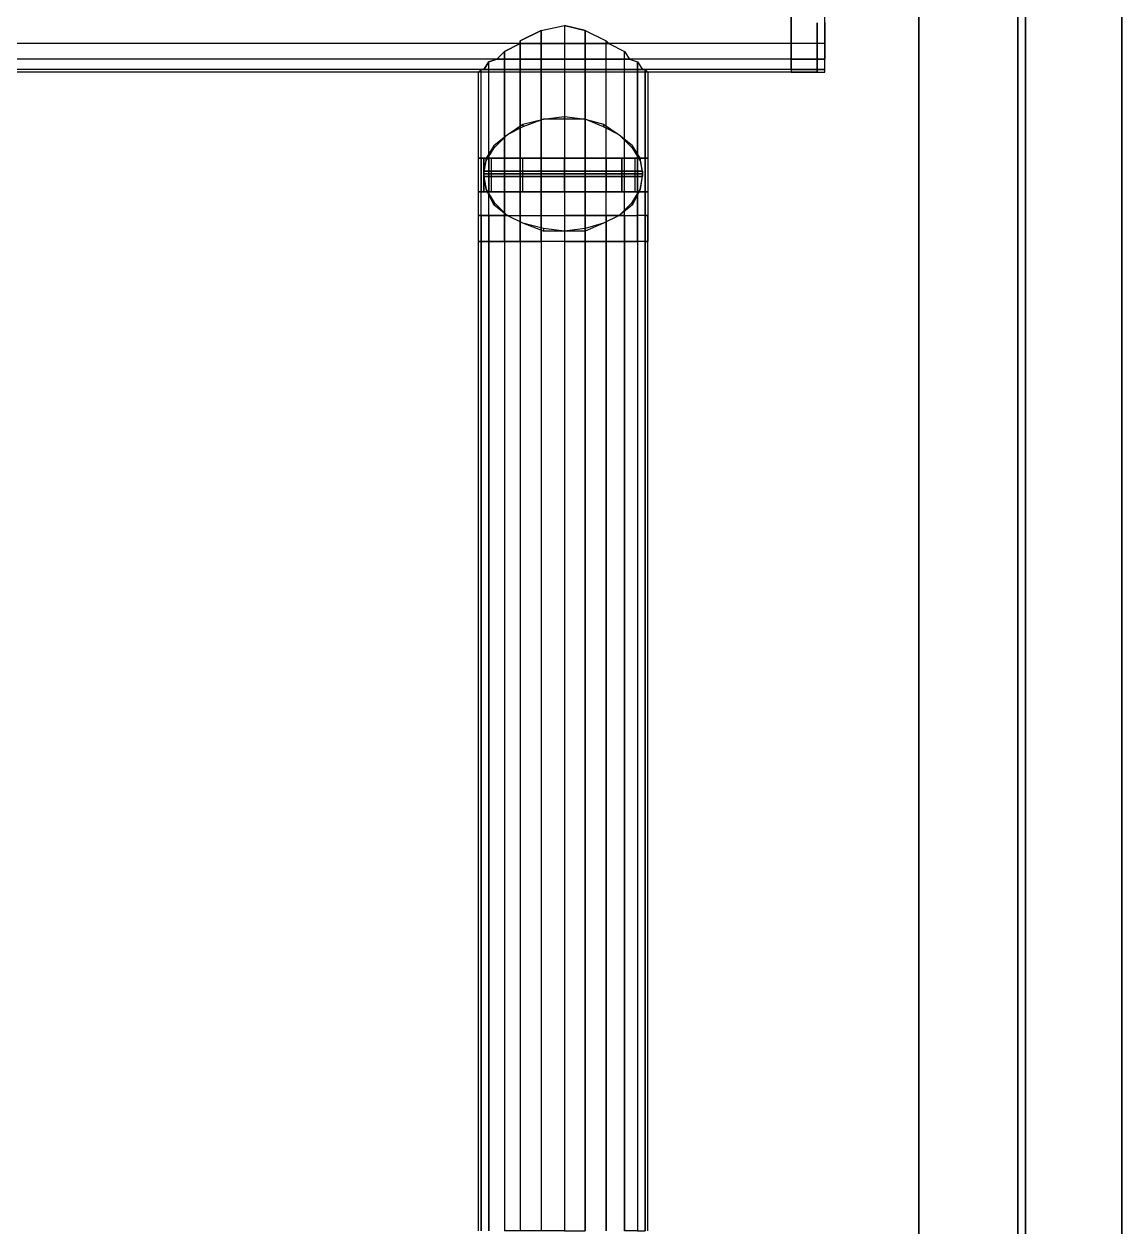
# Model space of a CAD drawing. Header units: metres. Extents: x 114 to 218, y 8 to 180.
# Drawn here: x 171.9 to 178.39, y 126.26 to 133.36 of the extents above; entities that cross this region are included whole.
import ezdxf

# ---------------------------------------------------------------- set-up
doc = ezdxf.new("R2010")
doc.units = ezdxf.units.M
doc.header["$MEASUREMENT"] = 0
for name, color, linetype in [('M-SA2S-Damp', 7, 'Continuous'), ('M-SA2S-Round', 7, 'Continuous'), ('S-3D-BEAM', 7, 'Continuous')]:
    doc.layers.add(name, color=color, linetype=linetype)

msp = doc.modelspace()

# ---------------------------------------------------------------- linework, layer by layer
at = {"layer": 'M-SA2S-Damp', "color": 1, "true_color": 0xff0000}
for points in [[(174.68, 132.6469), (174.7569, 132.7084), (174.8492, 132.7699), (174.9722, 132.8007), (175.0953, 132.816), (175.2183, 132.8007), (175.326, 132.7699), (175.4183, 132.7084), (175.4952, 132.6469)], [(175.4952, 132.6315), (175.4183, 132.7084), (175.326, 132.7545), (175.2183, 132.8007), (175.0953, 132.8007), (174.9722, 132.8007), (174.8492, 132.7545), (174.7569, 132.7084), (174.68, 132.6315)], [(174.8492, 132.7699), (174.8492, 132.7545)], [(174.8492, 132.7699), (174.8492, 132.7699)], [(174.8492, 132.7545), (174.8492, 132.7545)], [(174.9722, 132.8007), (174.9722, 132.8007)], [(174.9722, 132.8007), (174.9722, 132.8007)], [(175.0953, 132.8007), (175.0953, 132.816)], [(175.0953, 132.816), (175.0953, 132.816)], [(175.0953, 132.8007), (175.0953, 132.8007)], [(175.2183, 132.8007), (175.2183, 132.8007)], [(175.2183, 132.8007), (175.2183, 132.8007)], [(175.326, 132.7699), (175.326, 132.7545)], [(175.326, 132.7699), (175.326, 132.7699)], [(175.326, 132.7545), (175.326, 132.7545)], [(174.7569, 132.7084), (174.7569, 132.7084)], [(174.7569, 132.7084), (174.7569, 132.7084)], [(175.4183, 132.7084), (175.4183, 132.7084)], [(175.4183, 132.7084), (175.4183, 132.7084)], [(174.6338, 132.5546), (174.68, 132.6315), (174.68, 132.6469), (174.6338, 132.5699)], [(174.68, 132.6469), (174.68, 132.6469)], [(174.68, 132.6315), (174.68, 132.6315)], [(175.5413, 132.5699), (175.4952, 132.6469), (175.4952, 132.6315), (175.5413, 132.5546)], [(175.4952, 132.6469), (175.4952, 132.6469)], [(175.4952, 132.6315), (175.4952, 132.6315)], [(174.603, 132.5699), (174.5877, 132.5699), (174.603, 132.5699), (174.6492, 132.5699)], [(174.6184, 132.5699), (174.5877, 132.5699), (174.6184, 132.5699)], [(174.5877, 132.37), (174.5877, 132.5699)], [(174.5877, 132.37), (174.5877, 132.5699)], [(174.5877, 132.5699), (174.5877, 132.5699)], [(174.5877, 132.5699), (174.5877, 132.5699)], [(174.6492, 132.5699), (174.6492, 132.37), (174.603, 132.37), (174.603, 132.5699), (174.6492, 132.5699)], [(174.603, 132.5699), (174.603, 132.37)], [(174.603, 132.5699), (174.603, 132.5699)], [(174.603, 132.5699), (174.603, 132.5699)], [(174.6338, 132.5546), (174.6338, 132.5699), (174.6184, 132.493), (174.6184, 132.4776), (174.6338, 132.5546)], [(175.5567, 132.4776), (175.5567, 132.4776), (175.5567, 132.493), (175.5413, 132.5699), (175.5413, 132.5546), (175.5567, 132.4776), (174.6184, 132.4776), (175.5567, 132.4776), (175.5413, 132.3854), (175.5567, 132.4623), (174.6184, 132.4623), (174.6338, 132.3854), (174.6184, 132.4776)], [(174.6646, 132.37), (174.6184, 132.37), (174.6184, 132.5699), (174.6646, 132.5699)], [(174.6646, 132.37), (174.6646, 132.5699), (174.6184, 132.5699), (174.6184, 132.37), (174.6646, 132.37)], [(174.6184, 132.5699), (174.6184, 132.5699)], [(174.6184, 132.5699), (174.6184, 132.5699)], [(174.6338, 132.5699), (174.6338, 132.5699)], [(174.6338, 132.5546), (174.6338, 132.5546)], [(174.6492, 132.5699), (174.7415, 132.5699), (174.7415, 132.37), (174.6492, 132.37)], [(174.6492, 132.5699), (174.6492, 132.37), (174.7415, 132.37), (174.7415, 132.5699), (174.6492, 132.5699)], [(174.6492, 132.5699), (174.6492, 132.5699)], [(174.6492, 132.5699), (174.6492, 132.5699)], [(174.6646, 132.37), (174.6646, 132.5699), (174.7415, 132.5699), (174.7415, 132.37), (174.6646, 132.37)], [(174.6646, 132.37), (174.7415, 132.37), (174.7415, 132.5699), (174.6646, 132.5699)], [(174.6646, 132.5699), (174.6646, 132.5699)], [(174.6646, 132.5699), (174.6646, 132.5699)], [(175.449, 132.5699), (175.3414, 132.5699), (175.2183, 132.5699), (175.0953, 132.5699), (174.9568, 132.5699), (174.8338, 132.5699), (174.7415, 132.5699)], [(174.7415, 132.5699), (174.8338, 132.5699), (174.9568, 132.5699), (175.0953, 132.5699), (175.2183, 132.5699), (175.3414, 132.5699), (175.449, 132.5699)], [(174.9568, 132.5699), (174.8492, 132.5699), (174.7415, 132.5699)], [(174.7415, 132.5699), (174.8492, 132.5699), (174.9568, 132.5699), (175.0953, 132.5699), (175.2183, 132.5699), (175.3414, 132.5699), (175.4337, 132.5699)], [(174.7415, 132.5699), (174.7415, 132.5699)], [(174.7415, 132.5699), (174.7415, 132.5699)], [(174.7415, 132.5699), (174.7415, 132.5699)], [(174.7415, 132.5699), (174.7415, 132.5699)], [(174.8338, 132.5699), (174.8338, 132.37)], [(174.8338, 132.5699), (174.8338, 132.37)], [(174.8338, 132.5699), (174.8338, 132.5699)], [(174.8338, 132.5699), (174.8338, 132.5699)], [(174.8492, 132.37), (174.8492, 132.5699)], [(174.8492, 132.37), (174.8492, 132.5699)], [(174.8492, 132.5699), (174.8492, 132.5699)], [(174.8492, 132.5699), (174.8492, 132.5699)], [(175.4337, 132.5699), (175.3414, 132.5699), (175.2183, 132.5699), (175.0953, 132.5699), (174.9568, 132.5699)], [(174.9568, 132.37), (174.9568, 132.5699)], [(174.9568, 132.37), (174.9568, 132.5699)], [(174.9568, 132.5699), (174.9568, 132.37)], [(174.9568, 132.5699), (174.9568, 132.37)], [(174.9568, 132.5699), (174.9568, 132.5699)], [(174.9568, 132.5699), (174.9568, 132.5699)], [(174.9568, 132.5699), (174.9568, 132.5699)], [(174.9568, 132.5699), (174.9568, 132.5699)], [(175.0953, 132.5699), (175.0953, 132.37)], [(175.0953, 132.37), (175.0953, 132.5699)], [(175.0953, 132.5699), (175.0953, 132.37)], [(175.0953, 132.5699), (175.0953, 132.37)], [(175.0953, 132.5699), (175.0953, 132.5699)], [(175.0953, 132.5699), (175.0953, 132.5699)], [(175.0953, 132.5699), (175.0953, 132.5699)], [(175.0953, 132.5699), (175.0953, 132.5699)], [(175.2183, 132.5699), (175.2183, 132.37)], [(175.2183, 132.5699), (175.2183, 132.37)], [(175.2183, 132.5699), (175.2183, 132.37)], [(175.2183, 132.5699), (175.2183, 132.37)], [(175.2183, 132.5699), (175.2183, 132.5699)], [(175.2183, 132.5699), (175.2183, 132.5699)], [(175.2183, 132.5699), (175.2183, 132.5699)], [(175.2183, 132.5699), (175.2183, 132.5699)], [(175.3414, 132.5699), (175.3414, 132.37)], [(175.3414, 132.5699), (175.3414, 132.37)], [(175.3414, 132.5699), (175.3414, 132.37)], [(175.3414, 132.5699), (175.3414, 132.37)], [(175.3414, 132.5699), (175.3414, 132.5699)], [(175.3414, 132.5699), (175.3414, 132.5699)], [(175.3414, 132.5699), (175.3414, 132.5699)], [(175.3414, 132.5699), (175.3414, 132.5699)], [(175.4337, 132.37), (175.4337, 132.5699), (175.5106, 132.5699), (175.5106, 132.37), (175.4337, 132.37)], [(175.5106, 132.5699), (175.4337, 132.5699), (175.4337, 132.37), (175.5106, 132.37)], [(175.4337, 132.5699), (175.4337, 132.5699)], [(175.4337, 132.5699), (175.4337, 132.5699)], [(175.526, 132.5699), (175.526, 132.37), (175.449, 132.37), (175.449, 132.5699), (175.526, 132.5699)], [(175.449, 132.5699), (175.526, 132.5699), (175.5721, 132.5699), (175.5721, 132.37), (175.526, 132.37), (175.526, 132.5699), (175.5721, 132.5699), (175.5721, 132.37), (175.526, 132.37), (175.449, 132.37), (175.449, 132.5699)], [(175.449, 132.5699), (175.449, 132.5699)], [(175.449, 132.5699), (175.449, 132.5699)], [(175.5106, 132.5699), (175.5721, 132.5699), (175.5721, 132.37), (175.5106, 132.37)], [(175.5721, 132.37), (175.5721, 132.5699), (175.5106, 132.5699), (175.5106, 132.37), (175.5721, 132.37)], [(175.5106, 132.5699), (175.5106, 132.5699)], [(175.5106, 132.5699), (175.5106, 132.5699)], [(175.526, 132.5699), (175.526, 132.5699)], [(175.526, 132.5699), (175.526, 132.5699)], [(175.5413, 132.5699), (175.5413, 132.5699)], [(175.5413, 132.5546), (175.5413, 132.5546)], [(175.5875, 132.5699), (175.5721, 132.5699)], [(175.5721, 132.5699), (175.5875, 132.5699)], [(175.5721, 132.5699), (175.5875, 132.5699), (175.5721, 132.5699)], [(175.5721, 132.5699), (175.5721, 132.5699)], [(175.5721, 132.5699), (175.5721, 132.5699)], [(175.5721, 132.5699), (175.5721, 132.5699)], [(175.5721, 132.5699), (175.5721, 132.5699)], [(175.5875, 132.5699), (175.5875, 132.37)], [(175.5875, 132.5699), (175.5875, 132.37)], [(175.5875, 132.5699), (175.5875, 132.5699)], [(175.5875, 132.5699), (175.5875, 132.5699)], [(174.6184, 132.493), (175.5567, 132.493)], [(175.5567, 132.4776), (175.5567, 132.4776), (175.5567, 132.493), (174.6184, 132.493), (174.6184, 132.4776), (174.6184, 132.4776)], [(175.5567, 132.493), (175.5567, 132.4776), (174.6184, 132.4776), (174.6184, 132.493), (175.5567, 132.493), (174.6184, 132.493)], [(174.6184, 132.493), (174.6184, 132.493)], [(174.6184, 132.493), (174.6184, 132.493)], [(174.6184, 132.493), (174.6184, 132.493)], [(174.6184, 132.493), (174.6184, 132.493)], [(174.6184, 132.4776), (174.6184, 132.4776)], [(174.6184, 132.4776), (175.5567, 132.4776), (174.6184, 132.4776), (174.6184, 132.4623), (174.6184, 132.4776)], [(174.6184, 132.4776), (174.6184, 132.4776)], [(175.5567, 132.4776), (174.6184, 132.4776)], [(174.6184, 132.4623), (175.5567, 132.4623), (174.6184, 132.4623), (175.5567, 132.4623), (175.5567, 132.4776), (174.6184, 132.4776), (174.6184, 132.4623)], [(174.6184, 132.4776), (175.5567, 132.4776), (174.6184, 132.4776), (175.5567, 132.4776), (174.6184, 132.4776)], [(174.6184, 132.4776), (174.6184, 132.4776)], [(174.6184, 132.4776), (174.6184, 132.4776)], [(174.6184, 132.4776), (174.6184, 132.4776)], [(174.6184, 132.4776), (174.6184, 132.4776)], [(174.6184, 132.4776), (174.6184, 132.4776)], [(174.6184, 132.4776), (174.6184, 132.4776)], [(174.6184, 132.4776), (174.6184, 132.4776)], [(174.6184, 132.4776), (174.6184, 132.4776)], [(174.6184, 132.4776), (174.6184, 132.4776)], [(175.5567, 132.493), (175.5567, 132.493)], [(175.5567, 132.493), (175.5567, 132.493)], [(175.5567, 132.493), (175.5567, 132.493)], [(175.5567, 132.4776), (175.5567, 132.4623), (175.5567, 132.4776)], [(175.5567, 132.4776), (175.5567, 132.4776)], [(175.5567, 132.4776), (175.5567, 132.4776)], [(175.5567, 132.4776), (175.5567, 132.4776)], [(175.5567, 132.4776), (175.5567, 132.4776)], [(175.5567, 132.4776), (175.5567, 132.4776)], [(175.5567, 132.4776), (175.5567, 132.4776)], [(175.5567, 132.4776), (175.5567, 132.4776)], [(175.5567, 132.4776), (175.5567, 132.4776)], [(174.6184, 132.4623), (174.6184, 132.4623)], [(175.5567, 132.4623), (175.5567, 132.4623), (174.6184, 132.4623), (174.6184, 132.4623)], [(174.6184, 132.4623), (174.6184, 132.4623)], [(174.6184, 132.4623), (174.6184, 132.4623)], [(174.6184, 132.4623), (174.6184, 132.4623)], [(174.6184, 132.4623), (174.6184, 132.4623)], [(175.5567, 132.4623), (175.5567, 132.4623)], [(175.5567, 132.4623), (175.5567, 132.4623)], [(175.5567, 132.4623), (175.5567, 132.4623)], [(175.5567, 132.4623), (175.5567, 132.4623)], [(175.5567, 132.4623), (175.5567, 132.4623)], [(174.6492, 132.37), (174.603, 132.37), (174.5877, 132.37), (174.603, 132.37)], [(174.6184, 132.37), (174.5877, 132.37), (174.6184, 132.37)], [(174.5877, 132.37), (174.5877, 132.37)], [(174.5877, 132.37), (174.5877, 132.37)], [(174.603, 132.37), (174.603, 132.37)], [(174.603, 132.37), (174.603, 132.37)], [(174.6184, 132.37), (174.6184, 132.37)], [(174.6184, 132.37), (174.6184, 132.37)], [(174.68, 132.3084), (174.68, 132.2931), (174.6338, 132.3854), (174.68, 132.3084)], [(174.6338, 132.3854), (174.6338, 132.3854)], [(174.6338, 132.3854), (174.6338, 132.3854)], [(174.6492, 132.37), (174.6492, 132.37)], [(174.6492, 132.37), (174.6492, 132.37)], [(174.6646, 132.37), (174.6646, 132.37)], [(174.6646, 132.37), (174.6646, 132.37)], [(175.4952, 132.2931), (175.4952, 132.3084), (175.5413, 132.3854), (175.4952, 132.2931), (175.4183, 132.2315), (175.326, 132.1854), (175.2183, 132.1393), (175.0953, 132.1393), (174.9722, 132.1393), (174.8492, 132.1854), (174.7569, 132.2315), (174.68, 132.2931)], [(175.449, 132.37), (175.3414, 132.37), (175.2183, 132.37), (175.0953, 132.37), (174.9568, 132.37), (174.8338, 132.37), (174.7415, 132.37)], [(175.4337, 132.37), (175.3414, 132.37), (175.2183, 132.37), (175.0953, 132.37), (174.9568, 132.37), (174.8492, 132.37), (174.7415, 132.37), (174.8338, 132.37), (174.9568, 132.37), (175.0953, 132.37)], [(175.4337, 132.37), (175.3414, 132.37), (175.2183, 132.37), (175.0953, 132.37), (174.9568, 132.37), (174.8492, 132.37), (174.7415, 132.37)], [(174.7415, 132.37), (174.7415, 132.37)], [(174.7415, 132.37), (174.7415, 132.37)], [(174.7415, 132.37), (174.7415, 132.37)], [(174.7415, 132.37), (174.7415, 132.37)], [(174.8338, 132.37), (174.8338, 132.37)], [(174.8338, 132.37), (174.8338, 132.37)], [(174.8492, 132.37), (174.8492, 132.37)], [(174.8492, 132.37), (174.8492, 132.37)], [(174.9568, 132.37), (174.9568, 132.37)], [(174.9568, 132.37), (174.9568, 132.37)], [(174.9568, 132.37), (174.9568, 132.37)], [(174.9568, 132.37), (174.9568, 132.37)], [(175.0953, 132.37), (175.2183, 132.37), (175.3414, 132.37), (175.449, 132.37)], [(175.0953, 132.37), (175.0953, 132.37)], [(175.0953, 132.37), (175.0953, 132.37)], [(175.0953, 132.37), (175.0953, 132.37)], [(175.0953, 132.37), (175.0953, 132.37)], [(175.2183, 132.37), (175.2183, 132.37)], [(175.2183, 132.37), (175.2183, 132.37)], [(175.2183, 132.37), (175.2183, 132.37)], [(175.2183, 132.37), (175.2183, 132.37)], [(175.3414, 132.37), (175.3414, 132.37)], [(175.3414, 132.37), (175.3414, 132.37)], [(175.3414, 132.37), (175.3414, 132.37)], [(175.3414, 132.37), (175.3414, 132.37)], [(175.4337, 132.37), (175.4337, 132.37)], [(175.4337, 132.37), (175.4337, 132.37)], [(175.449, 132.37), (175.449, 132.37)], [(175.449, 132.37), (175.449, 132.37)], [(175.5106, 132.37), (175.5106, 132.37)], [(175.5106, 132.37), (175.5106, 132.37)], [(175.526, 132.37), (175.526, 132.37)], [(175.526, 132.37), (175.526, 132.37)], [(175.5413, 132.3854), (175.5413, 132.3854)], [(175.5721, 132.37), (175.5875, 132.37), (175.5721, 132.37)], [(175.5721, 132.37), (175.5875, 132.37), (175.5721, 132.37)], [(175.5721, 132.37), (175.5721, 132.37)], [(175.5721, 132.37), (175.5721, 132.37)], [(175.5721, 132.37), (175.5721, 132.37)], [(175.5721, 132.37), (175.5721, 132.37)], [(175.5875, 132.37), (175.5875, 132.37)], [(175.5875, 132.37), (175.5875, 132.37)], [(175.4952, 132.3084), (175.4183, 132.2315), (175.326, 132.1854), (175.2183, 132.1546), (175.0953, 132.1393), (174.9722, 132.1546), (174.8492, 132.1854), (174.7569, 132.2315), (174.68, 132.3084)], [(174.68, 132.3084), (174.68, 132.3084)], [(174.68, 132.2931), (174.68, 132.2931)], [(175.4952, 132.3084), (175.4952, 132.3084)], [(175.4952, 132.2931), (175.4952, 132.2931)], [(174.7569, 132.2315), (174.7569, 132.2315)], [(174.7569, 132.2315), (174.7569, 132.2315)], [(174.8492, 132.1854), (174.8492, 132.1854)], [(174.8492, 132.1854), (174.8492, 132.1854)], [(175.326, 132.1854), (175.326, 132.1854)], [(175.326, 132.1854), (175.326, 132.1854)], [(175.4183, 132.2315), (175.4183, 132.2315)], [(175.4183, 132.2315), (175.4183, 132.2315)], [(174.9722, 132.1546), (174.9722, 132.1393)], [(174.9722, 132.1546), (174.9722, 132.1546)], [(174.9722, 132.1393), (174.9722, 132.1393)], [(175.0953, 132.1393), (175.0953, 132.1393)], [(175.0953, 132.1393), (175.0953, 132.1393)], [(175.2183, 132.1546), (175.2183, 132.1393)], [(175.2183, 132.1546), (175.2183, 132.1546)], [(175.2183, 132.1393), (175.2183, 132.1393)]]:
    msp.add_lwpolyline(points, dxfattribs=at)
at = {"layer": 'M-SA2S-Round', "color": 5, "true_color": 0x0000ff}
for points in [[(176.4335, 133.0929), (176.4335, 133.1544), (176.4335, 133.2467), (176.4335, 133.3698), (176.4335, 133.5236), (176.4335, 133.6774), (176.4335, 133.8312), (176.4335, 133.9697), (176.4335, 134.1081), (176.4335, 134.2004), (176.4335, 134.2619), (176.4335, 134.2773), (176.4335, 134.2619), (176.4335, 134.2004), (176.4335, 134.1081), (176.4335, 133.9697), (176.4335, 133.8312)], [(176.6334, 133.0775), (176.6334, 133.0929), (176.6334, 133.1544), (176.6334, 133.2467), (176.6334, 133.3698), (176.6334, 133.5236), (176.6334, 133.6774), (176.6334, 133.8312), (176.6334, 133.9697), (176.6334, 134.1081), (176.6334, 134.2004), (176.6334, 134.2619)], [(176.4335, 133.5236), (176.4335, 133.3698), (176.4335, 133.2467), (176.4335, 133.1544), (176.4335, 133.0929), (176.4335, 133.0775)], [(175.2183, 133.3237), (175.3414, 133.2621), (175.3568, 133.2467), (174.8338, 133.2467), (174.8338, 133.2621), (174.9568, 133.3237), (175.0953, 133.3544), (175.2183, 133.3237)], [(174.9568, 133.3237), (174.8338, 133.2621), (174.8338, 133.2467), (175.3568, 133.2467)], [(175.2183, 133.3237), (175.0953, 133.3544), (175.0953, 132.0777), (174.9568, 132.0777), (174.9568, 133.3237), (175.0953, 133.3544)], [(174.9568, 133.3237), (174.9568, 132.0777)], [(174.9568, 133.3237), (174.9568, 133.3237)], [(174.9568, 133.3237), (174.9568, 133.3237)], [(175.0953, 133.3544), (175.0953, 132.0777)], [(175.0953, 133.3544), (175.0953, 133.3544)], [(175.0953, 133.3544), (175.0953, 133.3544)], [(175.0953, 132.0777), (175.2183, 132.0777), (175.2183, 133.3237), (175.3414, 133.2621)], [(175.2183, 133.3237), (175.2183, 132.0777)], [(175.2183, 133.3237), (175.2183, 133.3237)], [(175.2183, 133.3237), (175.2183, 133.3237)], [(176.5873, 133.3698), (176.5873, 133.2467), (176.5873, 133.1544), (176.5873, 133.0929), (176.5873, 133.0775), (176.5873, 133.0929), (176.5873, 133.1544), (176.5873, 133.2467), (176.5873, 133.3698)], [(176.6334, 133.3698), (176.6334, 133.2467), (176.6334, 133.1544)], [(176.5873, 133.2467), (170.5884, 133.2467)], [(176.5873, 133.2467), (170.5884, 133.2467)], [(174.8338, 133.2467), (174.7415, 133.2006), (174.6953, 133.1544), (175.4798, 133.1544)], [(175.3568, 133.2467), (175.449, 133.2006), (175.4798, 133.1544), (174.6953, 133.1544), (174.7415, 133.2006), (174.8338, 133.2467)], [(174.8338, 133.2621), (174.8338, 132.0777)], [(174.8338, 132.0777), (174.8338, 133.2621)], [(174.8338, 133.2621), (174.8338, 133.2621)], [(174.8338, 133.2621), (174.8338, 133.2621)], [(174.8338, 133.2467), (174.8338, 133.2467)], [(174.8338, 133.2467), (174.8338, 133.2467)], [(175.2183, 132.0777), (175.3414, 132.0777), (175.3414, 133.2621), (175.3568, 133.2467), (175.449, 133.2006)], [(175.3414, 132.0777), (175.3414, 133.2621)], [(175.3414, 133.2621), (175.3414, 133.2621)], [(175.3414, 133.2621), (175.3414, 133.2621)], [(175.3568, 133.2467), (175.3568, 133.2467)], [(175.3568, 133.2467), (175.3568, 133.2467)], [(176.6334, 133.2467), (176.4335, 133.2467)], [(176.6334, 133.2467), (176.4335, 133.2467)], [(176.4335, 133.2467), (176.4335, 133.2467)], [(176.4335, 133.2467), (176.4335, 133.2467)], [(176.5873, 133.2467), (176.5873, 133.2467)], [(176.5873, 133.2467), (176.5873, 133.2467)], [(176.6334, 133.2467), (176.6334, 133.2467)], [(176.6334, 133.2467), (176.6334, 133.2467)], [(174.7415, 133.2006), (174.7415, 132.0777)], [(174.7415, 132.0777), (174.7415, 133.2006)], [(174.7415, 133.2006), (174.7415, 133.2006)], [(174.7415, 133.2006), (174.7415, 133.2006)], [(175.3414, 132.0777), (175.449, 132.0777), (175.449, 133.2006), (175.4798, 133.1544), (175.526, 133.1391)], [(175.449, 132.0777), (175.449, 133.2006)], [(175.449, 133.2006), (175.449, 133.2006)], [(175.449, 133.2006), (175.449, 133.2006)], [(176.5873, 133.1544), (170.5884, 133.1544)], [(176.5873, 133.1544), (170.5884, 133.1544)], [(174.6953, 133.1544), (174.6492, 133.1391), (174.6184, 133.0929), (175.5567, 133.0929)], [(175.4798, 133.1544), (175.526, 133.1391), (175.5567, 133.0929), (174.6184, 133.0929), (174.6492, 133.1391), (174.6953, 133.1544)], [(174.6492, 132.0777), (174.6492, 133.1391)], [(174.6492, 132.0777), (174.6492, 133.1391)], [(174.6492, 133.1391), (174.6492, 133.1391)], [(174.6492, 133.1391), (174.6492, 133.1391)], [(174.6953, 133.1544), (174.6953, 133.1544)], [(174.6953, 133.1544), (174.6953, 133.1544)], [(175.449, 132.0777), (175.526, 132.0777), (175.526, 133.1391), (175.5567, 133.0929), (175.5721, 133.0929), (175.5721, 132.0777), (175.526, 132.0777)], [(175.4798, 133.1544), (175.4798, 133.1544)], [(175.4798, 133.1544), (175.4798, 133.1544)], [(175.526, 133.1391), (175.526, 132.0777)], [(175.526, 133.1391), (175.526, 133.1391)], [(175.526, 133.1391), (175.526, 133.1391)], [(176.4335, 133.0929), (176.4335, 133.0775), (176.6334, 133.0775), (176.6334, 133.0929), (176.4335, 133.0929), (176.6334, 133.0929), (176.6334, 133.1544), (176.4335, 133.1544), (176.6334, 133.1544)], [(176.4335, 133.1544), (176.4335, 133.1544)], [(176.4335, 133.1544), (176.4335, 133.1544)], [(176.5873, 133.1544), (176.5873, 133.1544)], [(176.5873, 133.1544), (176.5873, 133.1544)], [(176.6334, 133.1544), (176.6334, 133.1544)], [(176.6334, 133.1544), (176.6334, 133.1544)], [(176.5873, 133.0929), (170.5884, 133.0929)], [(176.5873, 133.0929), (170.5884, 133.0929)], [(176.5873, 133.0775), (170.5884, 133.0775)], [(175.5567, 133.0929), (175.5721, 133.0929), (175.5875, 133.0775), (174.5877, 133.0775), (174.603, 133.0929), (174.6184, 133.0929), (174.603, 133.0929), (174.5877, 133.0775)], [(174.5877, 132.0777), (174.5877, 133.0775)], [(174.5877, 133.0775), (174.5877, 133.0775)], [(174.603, 132.0777), (174.603, 133.0929)], [(174.603, 132.0777), (174.603, 133.0929)], [(174.603, 133.0929), (174.603, 133.0929)], [(174.603, 133.0929), (174.603, 133.0929)], [(174.6184, 133.0929), (174.6184, 133.0929)], [(174.6184, 133.0929), (174.6184, 133.0929)], [(175.5567, 133.0929), (175.5567, 133.0929)], [(175.5567, 133.0929), (175.5567, 133.0929)], [(175.5721, 132.0777), (175.5721, 133.0929), (175.5875, 133.0775), (175.5875, 132.0777)], [(175.5721, 133.0929), (175.5721, 133.0929)], [(175.5721, 133.0929), (175.5721, 133.0929)], [(175.5875, 133.0775), (175.5875, 133.0775)], [(176.4335, 133.0929), (176.4335, 133.0929)], [(176.4335, 133.0929), (176.4335, 133.0929)], [(176.4335, 133.0775), (176.4335, 133.0775)], [(176.5873, 133.0929), (176.5873, 133.0929)], [(176.5873, 133.0929), (176.5873, 133.0929)], [(176.5873, 133.0775), (176.5873, 133.0775)], [(176.6334, 133.0929), (176.6334, 133.0929)], [(176.6334, 133.0929), (176.6334, 133.0929)], [(176.6334, 133.0775), (176.6334, 133.0775)], [(174.7415, 132.2315), (174.6492, 132.2315), (174.603, 132.2315), (174.5877, 132.2315)], [(174.5877, 126.2327), (174.5877, 132.2315), (174.603, 132.2315), (174.603, 126.2327), (174.603, 132.2315)], [(174.5877, 132.2315), (174.5877, 132.2315)], [(174.603, 132.2315), (174.6492, 132.2315), (174.6492, 126.2327)], [(174.603, 132.2315), (174.603, 132.2315)], [(174.603, 132.2315), (174.603, 132.2315)], [(174.6492, 132.2315), (174.7415, 132.2315), (174.7415, 126.2327)], [(174.6492, 126.2327), (174.6492, 132.2315)], [(174.6492, 132.2315), (174.6492, 132.2315)], [(174.6492, 132.2315), (174.6492, 132.2315)], [(174.7415, 132.2315), (174.8338, 132.2315), (174.8338, 126.2327)], [(174.7415, 132.2315), (174.7415, 126.2327)], [(174.7415, 132.2315), (174.8338, 132.2315), (174.8338, 126.2327), (174.7415, 126.2327)], [(174.7415, 132.2315), (174.7415, 132.2315)], [(174.7415, 132.2315), (174.7415, 132.2315)], [(174.8338, 132.2315), (174.9568, 132.2315), (174.9568, 126.2327)], [(174.8338, 132.2315), (174.9568, 132.2315), (174.9568, 126.2327), (174.8338, 126.2327)], [(174.8338, 132.2315), (174.8338, 132.2315)], [(174.8338, 132.2315), (174.8338, 132.2315)], [(174.9568, 132.2315), (175.0953, 132.2315), (175.0953, 126.2327)], [(174.9568, 132.2315), (175.0953, 132.2315), (175.0953, 126.2327), (174.9568, 126.2327)], [(174.9568, 132.2315), (174.9568, 132.2315)], [(174.9568, 132.2315), (174.9568, 132.2315)], [(175.449, 132.2315), (175.3414, 132.2315), (175.2183, 132.2315), (175.0953, 132.2315)], [(175.0953, 126.2327), (175.2183, 126.2327), (175.2183, 132.2315)], [(175.0953, 132.2315), (175.2183, 132.2315), (175.2183, 126.2327)], [(175.0953, 132.2315), (175.0953, 132.2315)], [(175.0953, 132.2315), (175.0953, 132.2315)], [(175.2183, 132.2315), (175.3414, 132.2315), (175.3414, 126.2327)], [(175.2183, 132.2315), (175.2183, 132.2315)], [(175.2183, 132.2315), (175.2183, 132.2315)], [(175.3414, 126.2327), (175.3414, 132.2315)], [(175.3414, 132.2315), (175.449, 132.2315), (175.449, 126.2327)], [(175.3414, 132.2315), (175.3414, 132.2315)], [(175.3414, 132.2315), (175.3414, 132.2315)], [(175.5721, 132.2315), (175.526, 132.2315), (175.526, 126.2327), (175.449, 126.2327), (175.449, 132.2315), (175.526, 132.2315)], [(175.449, 132.2315), (175.526, 132.2315), (175.526, 126.2327), (175.5721, 126.2327)], [(175.449, 132.2315), (175.449, 132.2315)], [(175.449, 132.2315), (175.449, 132.2315)], [(175.5721, 132.2315), (175.526, 132.2315)], [(175.526, 132.2315), (175.526, 132.2315)], [(175.526, 132.2315), (175.526, 132.2315)], [(175.5721, 126.2327), (175.5721, 132.2315), (175.5875, 132.2315), (175.5721, 132.2315), (175.5721, 126.2327)], [(175.5721, 132.2315), (175.5721, 132.2315)], [(175.5721, 132.2315), (175.5721, 132.2315)], [(175.5875, 126.2327), (175.5875, 132.2315)], [(175.5875, 132.2315), (175.5875, 132.2315)], [(175.5721, 132.0777), (175.5875, 132.0777), (175.5721, 132.0777), (175.526, 132.0777), (175.449, 132.0777), (175.3414, 132.0777), (175.2183, 132.0777), (175.0953, 132.0777), (174.9568, 132.0777), (174.8338, 132.0777), (174.7415, 132.0777), (174.6492, 132.0777), (174.603, 132.0777), (174.5877, 132.0777), (174.603, 132.0777), (174.6492, 132.0777), (174.7415, 132.0777), (174.8338, 132.0777), (174.9568, 132.0777)], [(174.5877, 132.0777), (174.5877, 132.0777)], [(174.603, 132.0777), (174.603, 132.0777)], [(174.603, 132.0777), (174.603, 132.0777)], [(174.6492, 132.0777), (174.6492, 132.0777)], [(174.6492, 132.0777), (174.6492, 132.0777)], [(174.7415, 132.0777), (174.7415, 132.0777)], [(174.7415, 132.0777), (174.7415, 132.0777)], [(174.8338, 132.0777), (174.8338, 132.0777)], [(174.8338, 132.0777), (174.8338, 132.0777)], [(174.9568, 132.0777), (174.9568, 132.0777)], [(174.9568, 132.0777), (174.9568, 132.0777)], [(175.0953, 132.0777), (175.0953, 132.0777)], [(175.0953, 132.0777), (175.0953, 132.0777)], [(175.2183, 132.0777), (175.2183, 132.0777)], [(175.2183, 132.0777), (175.2183, 132.0777)], [(175.3414, 132.0777), (175.3414, 132.0777)], [(175.3414, 132.0777), (175.3414, 132.0777)], [(175.449, 132.0777), (175.449, 132.0777)], [(175.449, 132.0777), (175.449, 132.0777)], [(175.526, 132.0777), (175.526, 132.0777)], [(175.526, 132.0777), (175.526, 132.0777)], [(175.5721, 132.0777), (175.5721, 132.0777)], [(175.5721, 132.0777), (175.5721, 132.0777)], [(175.5875, 132.0777), (175.5875, 132.0777)]]:
    msp.add_lwpolyline(points, dxfattribs=at)
at = {"layer": 'S-3D-BEAM', "color": 4, "true_color": 0x00ffff}
for points in [[(177.1872, 162.0105), (178.387, 162.0105), (178.387, 162.0105), (178.387, 107.8361), (177.1872, 107.8361), (177.1872, 162.0105)], [(177.1872, 107.8361), (177.1872, 162.0105), (177.1872, 107.8361)], [(177.7717, 162.0105), (177.1872, 162.0105), (177.1872, 162.0105), (177.1872, 107.8361), (177.7717, 107.8361), (177.7717, 162.0105)], [(177.1872, 162.0105), (177.7717, 162.0105), (177.7717, 162.0105), (177.7717, 107.8361), (177.1872, 107.8361), (177.1872, 162.0105)], [(177.1872, 107.8361), (177.1872, 162.0105), (177.1872, 107.8361)], [(178.387, 162.0105), (177.1872, 162.0105), (177.1872, 162.0105), (177.1872, 107.8361), (178.387, 107.8361), (178.387, 162.0105)], [(177.8178, 162.0105), (178.387, 162.0105), (177.8178, 162.0105), (177.8178, 162.0105), (177.8178, 107.8361), (178.387, 107.8361), (178.387, 162.0105), (178.387, 162.0105), (177.1872, 162.0105), (177.7717, 162.0105)], [(177.7717, 107.8361), (177.7717, 162.0105), (177.7717, 107.8361)], [(177.8178, 162.0105), (178.387, 162.0105), (178.387, 162.0105), (178.387, 107.8361), (177.8178, 107.8361), (177.8178, 162.0105)], [(177.8178, 107.8361), (177.8178, 162.0105), (177.8178, 107.8361)], [(178.387, 107.8361), (178.387, 162.0105), (178.387, 107.8361)], [(178.387, 107.8361), (178.387, 162.0105), (178.387, 107.8361)]]:
    msp.add_lwpolyline(points, dxfattribs=at)

doc.saveas('drawing.dxf')
